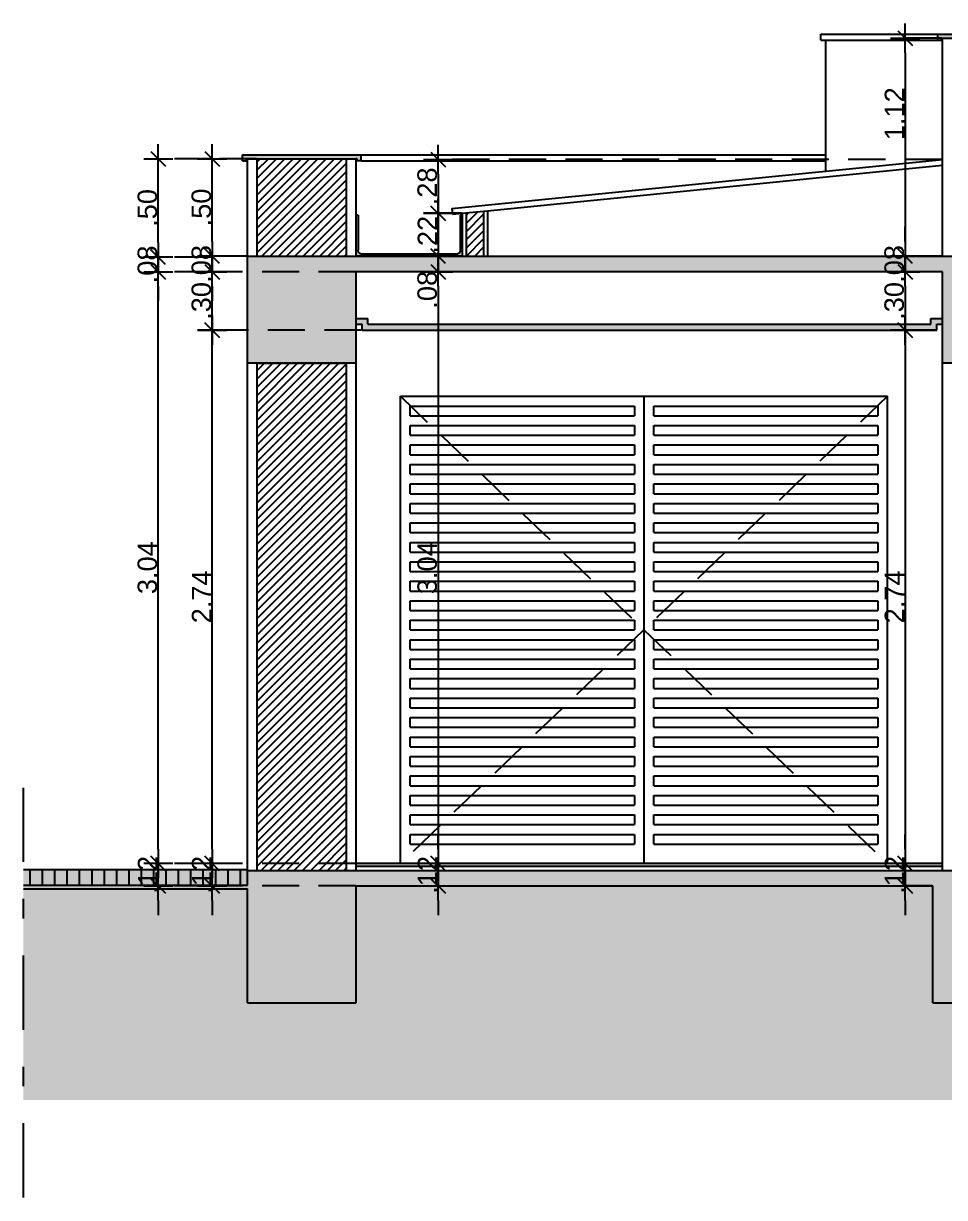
# Model space of a CAD drawing. Header units: millimetres. Extents: x 1999 to 2304, y 1614 to 1800.
# Drawn here: x 2117.6 to 2122.33, y 1614.48 to 1620.51 of the extents above; entities that cross this region are included whole.
import ezdxf

# ---------------------------------------------------------------- set-up
doc = ezdxf.new("R2010")
doc.units = ezdxf.units.MM
doc.header["$LTSCALE"] = 0.03
doc.header["$PDMODE"] = 34
doc.linetypes.add('DASHDOT', pattern=[25.4, 12.7, -6.35, 0, -6.35])
doc.linetypes.add('HIDDEN', pattern=[9.525, 6.35, -3.175])
for name, color, linetype in [('COTA', 250, 'Continuous'), ('PL09', 9, 'Continuous'), ('PL1', 1, 'Continuous'), ('PL2', 2, 'Continuous'), ('PL250', 250, 'Continuous'), ('PL251', 251, 'Continuous'), ('PL3', 3, 'Continuous'), ('PL6', 6, 'Continuous'), ('Projeção', 250, 'HIDDEN')]:
    doc.layers.add(name, color=color, linetype=linetype)
doc.styles.get("Standard").update_dxf_attribs({"font": 'arial.ttf'})
doc.dimstyles.new('TICK01', dxfattribs={"dimscale": 0, "dimtxt": 2, "dimasz": 1.5, "dimexe": 0.18, "dimexo": 0.06, "dimgap": 0.09, "dimtad": 1, "dimzin": 4, "dimdsep": 46, "dimtxsty": 'Standard', "dimblk": 'TICK1', "dimcen": 0.09, "dimclrd": 256, "dimclre": 256, "dimclrt": 4, "dimaunit": 1, "dimadec": 0, "dimazin": 0, "dimtfac": 1, "dimtix": 1, "dimtmove": 2, "dimatfit": 3, "dimldrblk": 'TICK1', "dimfxl": 1, "dimtolj": 1, "dimtzin": 12, "dimarcsym": 0})
pattern_1 = [(50, (-43.847, -21.25554), (0.145747735, -0.0127512684), [0.01524, -0.16764]), (355, (-43.847, -21.25554), (-0.028194737, 0.152845476), [0.012192, -0.134112467]), (100.4514447, (-43.83485, -21.2566), (0.117552998, 0.1400942015), [0.012952007, -0.142472196]), (46.1842, (-43.847, -21.2149), (0.216863233, -0.033633862), [0.02286, -0.25146]), (96.635558, (-43.82893, -21.2177), (0.189923307, 0.1979409), [0.019428019, -0.213708487]), (351.184151, (-43.847, -21.2149), (0.189923307, 0.1979409), [0.018287974, -0.201167786]), (21, (-43.82668, -21.22506), (0.121291513, -0.0818121585), [0.01524, -0.16764]), (326, (-43.82668, -21.22506), (0.049441623, 0.147350373), [0.012192, -0.134112]), (71.451445, (-43.81657, -21.23188), (0.1707331354, 0.065538215), [0.012952007, -0.14247195]), (37.5, (-43.847, -21.25554), (0.0024708826, 0.0676440311), [0, -0.1324864, 0, -0.136144, 0, -0.13462]), (7.5, (-43.847, -21.25554), (0.05345573, 0.0801444599), [0, -0.0776224, 0, -0.1294384, 0, -0.051308]), (327.5, (-43.89231, -21.25554), (0.1084724761, -0.0045829952), [0, -0.0508, 0, -0.158496, 0, -0.210312]), (317.5, (-43.91263, -21.25554), (0.118503345, 0.0203411928), [0, -0.06604, 0, -0.1052576, 0, -0.149352])]

# ---------------------------------------------------------------- blocks, each defined once
blk = doc.blocks.new('TICK1')
for p, q in [((0, 1), (0, -1)), ((-1, 0), (1, 0)), ((0.5, 0.5), (-0.5, -0.5))]:
    blk.add_line(p, q)
blk = doc.blocks.new('*D375')
at = {"layer": 'COTA', "lineweight": -2, "transparency": 16777216}
for p, q in [((2118.5645, 1616.2742), (2118.5645, 1616.3492)), ((2118.5645, 1616.0842), (2118.5645, 1616.1992)), ((2118.5645, 1616.0092), (2118.5645, 1615.9342))]:
    blk.add_line(p, q, dxfattribs=at)
at = {"layer": 'COTA', "linetype": 'HIDDEN', "lineweight": -2, "transparency": 16777216}
for p, q in [((2119.3011, 1616.1992), (2118.5555, 1616.1992)), ((2119.3011, 1616.0842), (2118.5555, 1616.0842))]:
    blk.add_line(p, q, dxfattribs=at)
at = {"layer": 'DEFPOINTS', "color": 0, "transparency": 16777216}
for p in [(2118.5645, 1616.1992), (2119.3041, 1616.1992), (2119.3041, 1616.0842)]:
    blk.add_point(p, dxfattribs=at)
at = {"layer": 'COTA', "lineweight": -2, "transparency": 16777216, "xscale": 0.07500001968783013, "yscale": 0.07500001968783013, "zscale": 0.07500001968783013}
for p, rotation in [((2118.5645, 1616.1992), 270), ((2118.5645, 1616.0842), 90)]:
    blk.add_blockref('TICK1', p, dxfattribs=dict(at, rotation=rotation))
at = {"layer": 'COTA', "color": 4, "transparency": 16777216, "insert": (2118.5098, 1616.1417), "char_height": 0.1, "attachment_point": 5, "rotation": 90}
blk.add_mtext('\\A1;.12', dxfattribs=at)
blk = doc.blocks.new('*D376')
at = {"layer": 'COTA', "linetype": 'HIDDEN', "lineweight": -2, "transparency": 16777216}
for p, q in [((2119.3311, 1618.9392), (2118.5555, 1618.9392)), ((2119.3011, 1616.1992), (2118.5555, 1616.1992))]:
    blk.add_line(p, q, dxfattribs=at)
at = {"layer": 'COTA', "lineweight": -2, "transparency": 16777216}
blk.add_line((2118.5645, 1616.2742), (2118.5645, 1618.8642), dxfattribs=at)
at = {"layer": 'DEFPOINTS', "color": 0, "transparency": 16777216}
for p in [(2118.5645, 1618.9392), (2119.3341, 1618.9392), (2119.3041, 1616.1992)]:
    blk.add_point(p, dxfattribs=at)
at = {"layer": 'COTA', "lineweight": -2, "transparency": 16777216, "xscale": 0.07500001968783013, "yscale": 0.07500001968783013, "zscale": 0.07500001968783013}
for p, rotation in [((2118.5645, 1618.9392), 90), ((2118.5645, 1616.1992), 270)]:
    blk.add_blockref('TICK1', p, dxfattribs=dict(at, rotation=rotation))
at = {"layer": 'COTA', "color": 4, "transparency": 16777216, "insert": (2118.5098, 1617.5692), "char_height": 0.1, "attachment_point": 5, "rotation": 90}
blk.add_mtext('\\A1;2.74', dxfattribs=at)
blk = doc.blocks.new('*D377')
at = {"layer": 'COTA', "linetype": 'HIDDEN', "lineweight": -2, "transparency": 16777216}
for p, q in [((2119.3011, 1619.2392), (2118.5555, 1619.2392)), ((2119.3311, 1618.9392), (2118.5555, 1618.9392))]:
    blk.add_line(p, q, dxfattribs=at)
at = {"layer": 'COTA', "lineweight": -2, "transparency": 16777216}
blk.add_line((2118.5645, 1619.0142), (2118.5645, 1619.1642), dxfattribs=at)
at = {"layer": 'DEFPOINTS', "color": 0, "transparency": 16777216}
for p in [(2118.5645, 1619.2392), (2119.3041, 1619.2392), (2119.3341, 1618.9392)]:
    blk.add_point(p, dxfattribs=at)
at = {"layer": 'COTA', "lineweight": -2, "transparency": 16777216, "xscale": 0.07500001968783013, "yscale": 0.07500001968783013, "zscale": 0.07500001968783013}
for p, rotation in [((2118.5645, 1619.2392), 90), ((2118.5645, 1618.9392), 270)]:
    blk.add_blockref('TICK1', p, dxfattribs=dict(at, rotation=rotation))
at = {"layer": 'COTA', "color": 4, "transparency": 16777216, "insert": (2118.5089, 1619.0892), "char_height": 0.1, "attachment_point": 5, "rotation": 90}
blk.add_mtext('\\A1;.30', dxfattribs=at)
blk = doc.blocks.new('*D378')
at = {"layer": 'COTA', "lineweight": -2, "transparency": 16777216}
for p, q in [((2118.5645, 1619.3942), (2118.5645, 1619.4692)), ((2118.5645, 1619.2392), (2118.5645, 1619.3192)), ((2118.5645, 1619.1642), (2118.5645, 1619.0892))]:
    blk.add_line(p, q, dxfattribs=at)
at = {"layer": 'COTA', "linetype": 'HIDDEN', "lineweight": -2, "transparency": 16777216}
for p, q in [((2118.7421, 1619.3192), (2118.5555, 1619.3192)), ((2119.3011, 1619.2392), (2118.5555, 1619.2392))]:
    blk.add_line(p, q, dxfattribs=at)
at = {"layer": 'DEFPOINTS', "color": 0, "transparency": 16777216}
for p in [(2118.5645, 1619.3192), (2118.7451, 1619.3192), (2119.3041, 1619.2392)]:
    blk.add_point(p, dxfattribs=at)
at = {"layer": 'COTA', "lineweight": -2, "transparency": 16777216, "xscale": 0.07500001968783013, "yscale": 0.07500001968783013, "zscale": 0.07500001968783013}
for p, rotation in [((2118.5645, 1619.3192), 270), ((2118.5645, 1619.2392), 90)]:
    blk.add_blockref('TICK1', p, dxfattribs=dict(at, rotation=rotation))
at = {"layer": 'COTA', "color": 4, "transparency": 16777216, "insert": (2118.5089, 1619.2792), "char_height": 0.1, "attachment_point": 5, "rotation": 90}
blk.add_mtext('\\A1;.08', dxfattribs=at)
blk = doc.blocks.new('*D379')
at = {"layer": 'COTA', "linetype": 'HIDDEN', "lineweight": -2, "transparency": 16777216}
for p, q in [((2118.7921, 1619.8192), (2118.5555, 1619.8192)), ((2118.7421, 1619.3192), (2118.5555, 1619.3192))]:
    blk.add_line(p, q, dxfattribs=at)
at = {"layer": 'COTA', "lineweight": -2, "transparency": 16777216}
blk.add_line((2118.5645, 1619.3942), (2118.5645, 1619.7442), dxfattribs=at)
at = {"layer": 'DEFPOINTS', "color": 0, "transparency": 16777216}
for p in [(2118.5645, 1619.8192), (2118.7951, 1619.8192), (2118.7451, 1619.3192)]:
    blk.add_point(p, dxfattribs=at)
at = {"layer": 'COTA', "lineweight": -2, "transparency": 16777216, "xscale": 0.07500001968783013, "yscale": 0.07500001968783013, "zscale": 0.07500001968783013}
for p, rotation in [((2118.5645, 1619.8192), 90), ((2118.5645, 1619.3192), 270)]:
    blk.add_blockref('TICK1', p, dxfattribs=dict(at, rotation=rotation))
at = {"layer": 'COTA', "color": 4, "transparency": 16777216, "insert": (2118.5089, 1619.5692), "char_height": 0.1, "attachment_point": 5, "rotation": 90}
blk.add_mtext('\\A1;.50', dxfattribs=at)
blk = doc.blocks.new('*D380')
at = {"layer": 'COTA', "lineweight": -2, "transparency": 16777216}
for p, q in [((2118.2873, 1616.2742), (2118.2873, 1616.3492)), ((2118.2873, 1616.0842), (2118.2873, 1616.1992)), ((2118.2873, 1616.0092), (2118.2873, 1615.9342))]:
    blk.add_line(p, q, dxfattribs=at)
at = {"layer": 'COTA', "linetype": 'HIDDEN', "lineweight": -2, "transparency": 16777216}
for p, q in [((2118.5615, 1616.1992), (2118.2783, 1616.1992)), ((2118.5615, 1616.0842), (2118.2783, 1616.0842))]:
    blk.add_line(p, q, dxfattribs=at)
at = {"layer": 'DEFPOINTS', "color": 0, "transparency": 16777216}
for p in [(2118.2873, 1616.1992), (2118.5645, 1616.1992), (2118.5645, 1616.0842)]:
    blk.add_point(p, dxfattribs=at)
at = {"layer": 'COTA', "lineweight": -2, "transparency": 16777216, "xscale": 0.07500001968783013, "yscale": 0.07500001968783013, "zscale": 0.07500001968783013}
for p, rotation in [((2118.2873, 1616.1992), 270), ((2118.2873, 1616.0842), 90)]:
    blk.add_blockref('TICK1', p, dxfattribs=dict(at, rotation=rotation))
at = {"layer": 'COTA', "color": 4, "transparency": 16777216, "insert": (2118.2326, 1616.1417), "char_height": 0.1, "attachment_point": 5, "rotation": 90}
blk.add_mtext('\\A1;.12', dxfattribs=at)
blk = doc.blocks.new('*D381')
at = {"layer": 'COTA', "linetype": 'HIDDEN', "lineweight": -2, "transparency": 16777216}
for p, q in [((2118.5615, 1619.2392), (2118.2783, 1619.2392)), ((2118.5615, 1616.1992), (2118.2783, 1616.1992))]:
    blk.add_line(p, q, dxfattribs=at)
at = {"layer": 'COTA', "lineweight": -2, "transparency": 16777216}
blk.add_line((2118.2873, 1616.2742), (2118.2873, 1619.1642), dxfattribs=at)
at = {"layer": 'DEFPOINTS', "color": 0, "transparency": 16777216}
for p in [(2118.2873, 1619.2392), (2118.5645, 1619.2392), (2118.5645, 1616.1992)]:
    blk.add_point(p, dxfattribs=at)
at = {"layer": 'COTA', "lineweight": -2, "transparency": 16777216, "xscale": 0.07500001968783013, "yscale": 0.07500001968783013, "zscale": 0.07500001968783013}
for p, rotation in [((2118.2873, 1619.2392), 90), ((2118.2873, 1616.1992), 270)]:
    blk.add_blockref('TICK1', p, dxfattribs=dict(at, rotation=rotation))
at = {"layer": 'COTA', "color": 4, "transparency": 16777216, "insert": (2118.2317, 1617.7192), "char_height": 0.1, "attachment_point": 5, "rotation": 90}
blk.add_mtext('\\A1;3.04', dxfattribs=at)
blk = doc.blocks.new('*D382')
at = {"layer": 'COTA', "lineweight": -2, "transparency": 16777216}
for p, q in [((2118.2873, 1619.3892), (2118.2873, 1619.4642)), ((2118.2873, 1619.2392), (2118.2873, 1619.3142)), ((2118.2873, 1619.1642), (2118.2873, 1619.0892))]:
    blk.add_line(p, q, dxfattribs=at)
at = {"layer": 'COTA', "linetype": 'HIDDEN', "lineweight": -2, "transparency": 16777216}
for p, q in [((2118.5615, 1619.3142), (2118.2783, 1619.3142)), ((2118.5615, 1619.2392), (2118.2783, 1619.2392))]:
    blk.add_line(p, q, dxfattribs=at)
at = {"layer": 'DEFPOINTS', "color": 0, "transparency": 16777216}
for p in [(2118.2873, 1619.3142), (2118.5645, 1619.3142), (2118.5645, 1619.2392)]:
    blk.add_point(p, dxfattribs=at)
at = {"layer": 'COTA', "lineweight": -2, "transparency": 16777216, "xscale": 0.07500001968783013, "yscale": 0.07500001968783013, "zscale": 0.07500001968783013}
for p, rotation in [((2118.2873, 1619.3142), 270), ((2118.2873, 1619.2392), 90)]:
    blk.add_blockref('TICK1', p, dxfattribs=dict(at, rotation=rotation))
at = {"layer": 'COTA', "color": 4, "transparency": 16777216, "insert": (2118.2318, 1619.2767), "char_height": 0.1, "attachment_point": 5, "rotation": 90}
blk.add_mtext('\\A1;.08', dxfattribs=at)
blk = doc.blocks.new('*D383')
at = {"layer": 'COTA', "linetype": 'HIDDEN', "lineweight": -2, "transparency": 16777216}
for p, q in [((2118.5615, 1619.8192), (2118.2783, 1619.8192)), ((2118.5615, 1619.3142), (2118.2783, 1619.3142))]:
    blk.add_line(p, q, dxfattribs=at)
at = {"layer": 'COTA', "lineweight": -2, "transparency": 16777216}
blk.add_line((2118.2873, 1619.3892), (2118.2873, 1619.7442), dxfattribs=at)
at = {"layer": 'DEFPOINTS', "color": 0, "transparency": 16777216}
for p in [(2118.2873, 1619.8192), (2118.5645, 1619.8192), (2118.5645, 1619.3142)]:
    blk.add_point(p, dxfattribs=at)
at = {"layer": 'COTA', "lineweight": -2, "transparency": 16777216, "xscale": 0.07500001968783013, "yscale": 0.07500001968783013, "zscale": 0.07500001968783013}
for p, rotation in [((2118.2873, 1619.8192), 90), ((2118.2873, 1619.3142), 270)]:
    blk.add_blockref('TICK1', p, dxfattribs=dict(at, rotation=rotation))
at = {"layer": 'COTA', "color": 4, "transparency": 16777216, "insert": (2118.2318, 1619.5667), "char_height": 0.1, "attachment_point": 5, "rotation": 90}
blk.add_mtext('\\A1;.50', dxfattribs=at)
blk = doc.blocks.new('*D384')
at = {"layer": 'COTA', "linetype": 'HIDDEN', "lineweight": -2, "transparency": 16777216}
for p, q in [((2122.3121, 1619.816), (2119.7153, 1619.816)), ((2119.8451, 1619.5392), (2119.7153, 1619.5392))]:
    blk.add_line(p, q, dxfattribs=at)
at = {"layer": 'COTA', "lineweight": -2, "transparency": 16777216}
blk.add_line((2119.7243, 1619.741), (2119.7243, 1619.6142), dxfattribs=at)
at = {"layer": 'DEFPOINTS', "color": 0, "transparency": 16777216}
for p in [(2122.3151, 1619.816), (2119.7243, 1619.5392), (2119.8481, 1619.5392)]:
    blk.add_point(p, dxfattribs=at)
at = {"layer": 'COTA', "lineweight": -2, "transparency": 16777216, "xscale": 0.07500001968783013, "yscale": 0.07500001968783013, "zscale": 0.07500001968783013}
for p, rotation in [((2119.7243, 1619.816), 90), ((2119.7243, 1619.5392), 270)]:
    blk.add_blockref('TICK1', p, dxfattribs=dict(at, rotation=rotation))
at = {"layer": 'COTA', "color": 4, "transparency": 16777216, "insert": (2119.6688, 1619.6776), "char_height": 0.1, "attachment_point": 5, "rotation": 90}
blk.add_mtext('\\A1;.28', dxfattribs=at)
blk = doc.blocks.new('*D385')
at = {"layer": 'COTA', "linetype": 'HIDDEN', "lineweight": -2, "transparency": 16777216}
for p, q in [((2119.8451, 1619.5392), (2119.7153, 1619.5392)), ((2119.8451, 1619.3192), (2119.7153, 1619.3192))]:
    blk.add_line(p, q, dxfattribs=at)
at = {"layer": 'COTA', "lineweight": -2, "transparency": 16777216}
blk.add_line((2119.7243, 1619.4642), (2119.7243, 1619.3942), dxfattribs=at)
at = {"layer": 'DEFPOINTS', "color": 0, "transparency": 16777216}
for p in [(2119.8481, 1619.5392), (2119.7243, 1619.3192), (2119.8481, 1619.3192)]:
    blk.add_point(p, dxfattribs=at)
at = {"layer": 'COTA', "lineweight": -2, "transparency": 16777216, "xscale": 0.07500001968783013, "yscale": 0.07500001968783013, "zscale": 0.07500001968783013}
for p, rotation in [((2119.7243, 1619.5392), 90), ((2119.7243, 1619.3192), 270)]:
    blk.add_blockref('TICK1', p, dxfattribs=dict(at, rotation=rotation))
at = {"layer": 'COTA', "color": 4, "transparency": 16777216, "insert": (2119.6696, 1619.4292), "char_height": 0.1, "attachment_point": 5, "rotation": 90}
blk.add_mtext('\\A1;.22', dxfattribs=at)
blk = doc.blocks.new('*D386')
at = {"layer": 'COTA', "lineweight": -2, "transparency": 16777216}
for p, q in [((2119.7243, 1619.3942), (2119.7243, 1619.4692)), ((2119.7243, 1619.3192), (2119.7243, 1619.2392)), ((2119.7243, 1619.1642), (2119.7243, 1619.0892))]:
    blk.add_line(p, q, dxfattribs=at)
at = {"layer": 'COTA', "linetype": 'HIDDEN', "lineweight": -2, "transparency": 16777216}
for p, q in [((2119.8451, 1619.3192), (2119.7153, 1619.3192)), ((2119.7273, 1619.2392), (2119.7333, 1619.2392))]:
    blk.add_line(p, q, dxfattribs=at)
at = {"layer": 'DEFPOINTS', "color": 0, "transparency": 16777216}
for p in [(2119.8481, 1619.3192), (2119.7243, 1619.2392), (2119.7243, 1619.2392)]:
    blk.add_point(p, dxfattribs=at)
at = {"layer": 'COTA', "lineweight": -2, "transparency": 16777216, "xscale": 0.07500001968783013, "yscale": 0.07500001968783013, "zscale": 0.07500001968783013}
for p, rotation in [((2119.7243, 1619.3192), 270), ((2119.7243, 1619.2392), 90)]:
    blk.add_blockref('TICK1', p, dxfattribs=dict(at, rotation=rotation))
at = {"layer": 'COTA', "color": 4, "transparency": 16777216, "insert": (2119.6688, 1619.1465), "char_height": 0.1, "attachment_point": 5, "rotation": 90}
blk.add_mtext('\\A1;.08', dxfattribs=at)
blk = doc.blocks.new('*D387')
at = {"layer": 'COTA', "linetype": 'HIDDEN', "lineweight": -2, "transparency": 16777216}
for p, q in [((2119.7273, 1619.2392), (2119.7333, 1619.2392)), ((2119.7273, 1616.1992), (2119.7333, 1616.1992))]:
    blk.add_line(p, q, dxfattribs=at)
at = {"layer": 'COTA', "lineweight": -2, "transparency": 16777216}
blk.add_line((2119.7243, 1619.1642), (2119.7243, 1616.2742), dxfattribs=at)
at = {"layer": 'DEFPOINTS', "color": 0, "transparency": 16777216}
for p in [(2119.7243, 1619.2392), (2119.7243, 1616.1992), (2119.7243, 1616.1992)]:
    blk.add_point(p, dxfattribs=at)
at = {"layer": 'COTA', "lineweight": -2, "transparency": 16777216, "xscale": 0.07500001968783013, "yscale": 0.07500001968783013, "zscale": 0.07500001968783013}
for p, rotation in [((2119.7243, 1619.2392), 90), ((2119.7243, 1616.1992), 270)]:
    blk.add_blockref('TICK1', p, dxfattribs=dict(at, rotation=rotation))
at = {"layer": 'COTA', "color": 4, "transparency": 16777216, "insert": (2119.6687, 1617.7192), "char_height": 0.1, "attachment_point": 5, "rotation": 90}
blk.add_mtext('\\A1;3.04', dxfattribs=at)
blk = doc.blocks.new('*D388')
at = {"layer": 'COTA', "lineweight": -2, "transparency": 16777216}
for p, q in [((2119.7243, 1616.2742), (2119.7243, 1616.3492)), ((2119.7243, 1616.1992), (2119.7243, 1616.0842)), ((2119.7243, 1616.0092), (2119.7243, 1615.9342))]:
    blk.add_line(p, q, dxfattribs=at)
at = {"layer": 'COTA', "linetype": 'HIDDEN', "lineweight": -2, "transparency": 16777216}
for p, q in [((2119.7273, 1616.1992), (2119.7333, 1616.1992)), ((2119.7273, 1616.0842), (2119.7333, 1616.0842))]:
    blk.add_line(p, q, dxfattribs=at)
at = {"layer": 'DEFPOINTS', "color": 0, "transparency": 16777216}
for p in [(2119.7243, 1616.1992), (2119.7243, 1616.0842), (2119.7243, 1616.0842)]:
    blk.add_point(p, dxfattribs=at)
at = {"layer": 'COTA', "lineweight": -2, "transparency": 16777216, "xscale": 0.07500001968783013, "yscale": 0.07500001968783013, "zscale": 0.07500001968783013}
for p, rotation in [((2119.7243, 1616.1992), 270), ((2119.7243, 1616.0842), 90)]:
    blk.add_blockref('TICK1', p, dxfattribs=dict(at, rotation=rotation))
at = {"layer": 'COTA', "color": 4, "transparency": 16777216, "insert": (2119.6696, 1616.1417), "char_height": 0.1, "attachment_point": 5, "rotation": 90}
blk.add_mtext('\\A1;.12', dxfattribs=at)
blk = doc.blocks.new('*D389')
at = {"layer": 'COTA', "linetype": 'HIDDEN', "lineweight": -2, "transparency": 16777216}
for p, q in [((2122.3121, 1620.4392), (2122.1137, 1620.4392)), ((2122.3121, 1619.3192), (2122.1137, 1619.3192))]:
    blk.add_line(p, q, dxfattribs=at)
at = {"layer": 'COTA', "lineweight": -2, "transparency": 16777216}
blk.add_line((2122.1227, 1620.3642), (2122.1227, 1619.3942), dxfattribs=at)
at = {"layer": 'DEFPOINTS', "color": 0, "transparency": 16777216}
for p in [(2122.3151, 1620.4392), (2122.1227, 1619.3192), (2122.3151, 1619.3192)]:
    blk.add_point(p, dxfattribs=at)
at = {"layer": 'COTA', "lineweight": -2, "transparency": 16777216, "xscale": 0.07500001968783013, "yscale": 0.07500001968783013, "zscale": 0.07500001968783013}
for p, rotation in [((2122.1227, 1620.4392), 90), ((2122.1227, 1619.3192), 270)]:
    blk.add_blockref('TICK1', p, dxfattribs=dict(at, rotation=rotation))
at = {"layer": 'COTA', "color": 4, "transparency": 16777216, "insert": (2122.068, 1620.0507), "char_height": 0.1, "attachment_point": 5, "rotation": 90}
blk.add_mtext('\\A1;1.12', dxfattribs=at)
blk = doc.blocks.new('*D390')
at = {"layer": 'COTA', "lineweight": -2, "transparency": 16777216}
for p, q in [((2122.1227, 1619.3942), (2122.1227, 1619.4692)), ((2122.1227, 1619.3192), (2122.1227, 1619.2392)), ((2122.1227, 1619.1642), (2122.1227, 1619.0892))]:
    blk.add_line(p, q, dxfattribs=at)
at = {"layer": 'COTA', "linetype": 'HIDDEN', "lineweight": -2, "transparency": 16777216}
for p, q in [((2122.3121, 1619.3192), (2122.1137, 1619.3192)), ((2122.3121, 1619.2392), (2122.1137, 1619.2392))]:
    blk.add_line(p, q, dxfattribs=at)
at = {"layer": 'DEFPOINTS', "color": 0, "transparency": 16777216}
for p in [(2122.3151, 1619.3192), (2122.1227, 1619.2392), (2122.3151, 1619.2392)]:
    blk.add_point(p, dxfattribs=at)
at = {"layer": 'COTA', "lineweight": -2, "transparency": 16777216, "xscale": 0.07500001968783013, "yscale": 0.07500001968783013, "zscale": 0.07500001968783013}
for p, rotation in [((2122.1227, 1619.3192), 270), ((2122.1227, 1619.2392), 90)]:
    blk.add_blockref('TICK1', p, dxfattribs=dict(at, rotation=rotation))
at = {"layer": 'COTA', "color": 4, "transparency": 16777216, "insert": (2122.0671, 1619.2792), "char_height": 0.1, "attachment_point": 5, "rotation": 90}
blk.add_mtext('\\A1;.08', dxfattribs=at)
blk = doc.blocks.new('*D391')
at = {"layer": 'COTA', "linetype": 'HIDDEN', "lineweight": -2, "transparency": 16777216}
for p, q in [((2122.3121, 1619.2392), (2122.1137, 1619.2392)), ((2122.2821, 1618.9392), (2122.1137, 1618.9392))]:
    blk.add_line(p, q, dxfattribs=at)
at = {"layer": 'COTA', "lineweight": -2, "transparency": 16777216}
blk.add_line((2122.1227, 1619.1642), (2122.1227, 1619.0142), dxfattribs=at)
at = {"layer": 'DEFPOINTS', "color": 0, "transparency": 16777216}
for p in [(2122.3151, 1619.2392), (2122.1227, 1618.9392), (2122.2851, 1618.9392)]:
    blk.add_point(p, dxfattribs=at)
at = {"layer": 'COTA', "lineweight": -2, "transparency": 16777216, "xscale": 0.07500001968783013, "yscale": 0.07500001968783013, "zscale": 0.07500001968783013}
for p, rotation in [((2122.1227, 1619.2392), 90), ((2122.1227, 1618.9392), 270)]:
    blk.add_blockref('TICK1', p, dxfattribs=dict(at, rotation=rotation))
at = {"layer": 'COTA', "color": 4, "transparency": 16777216, "insert": (2122.0671, 1619.0892), "char_height": 0.1, "attachment_point": 5, "rotation": 90}
blk.add_mtext('\\A1;.30', dxfattribs=at)
blk = doc.blocks.new('*D392')
at = {"layer": 'COTA', "linetype": 'HIDDEN', "lineweight": -2, "transparency": 16777216}
for p, q in [((2122.2821, 1618.9392), (2122.1137, 1618.9392)), ((2122.3121, 1616.1992), (2122.1137, 1616.1992))]:
    blk.add_line(p, q, dxfattribs=at)
at = {"layer": 'COTA', "lineweight": -2, "transparency": 16777216}
blk.add_line((2122.1227, 1618.8642), (2122.1227, 1616.2742), dxfattribs=at)
at = {"layer": 'DEFPOINTS', "color": 0, "transparency": 16777216}
for p in [(2122.2851, 1618.9392), (2122.1227, 1616.1992), (2122.3151, 1616.1992)]:
    blk.add_point(p, dxfattribs=at)
at = {"layer": 'COTA', "lineweight": -2, "transparency": 16777216, "xscale": 0.07500001968783013, "yscale": 0.07500001968783013, "zscale": 0.07500001968783013}
for p, rotation in [((2122.1227, 1618.9392), 90), ((2122.1227, 1616.1992), 270)]:
    blk.add_blockref('TICK1', p, dxfattribs=dict(at, rotation=rotation))
at = {"layer": 'COTA', "color": 4, "transparency": 16777216, "insert": (2122.068, 1617.5692), "char_height": 0.1, "attachment_point": 5, "rotation": 90}
blk.add_mtext('\\A1;2.74', dxfattribs=at)
blk = doc.blocks.new('*D393')
at = {"layer": 'COTA', "lineweight": -2, "transparency": 16777216}
for p, q in [((2122.1227, 1616.2742), (2122.1227, 1616.3492)), ((2122.1227, 1616.1992), (2122.1227, 1616.0842)), ((2122.1227, 1616.0092), (2122.1227, 1615.9342))]:
    blk.add_line(p, q, dxfattribs=at)
at = {"layer": 'COTA', "linetype": 'HIDDEN', "lineweight": -2, "transparency": 16777216}
for p, q in [((2122.3121, 1616.1992), (2122.1137, 1616.1992)), ((2122.2621, 1616.0842), (2122.1137, 1616.0842))]:
    blk.add_line(p, q, dxfattribs=at)
at = {"layer": 'DEFPOINTS', "color": 0, "transparency": 16777216}
for p in [(2122.3151, 1616.1992), (2122.1227, 1616.0842), (2122.2651, 1616.0842)]:
    blk.add_point(p, dxfattribs=at)
at = {"layer": 'COTA', "lineweight": -2, "transparency": 16777216, "xscale": 0.07500001968783013, "yscale": 0.07500001968783013, "zscale": 0.07500001968783013}
for p, rotation in [((2122.1227, 1616.1992), 270), ((2122.1227, 1616.0842), 90)]:
    blk.add_blockref('TICK1', p, dxfattribs=dict(at, rotation=rotation))
at = {"layer": 'COTA', "color": 4, "transparency": 16777216, "insert": (2122.068, 1616.1417), "char_height": 0.1, "attachment_point": 5, "rotation": 90}
blk.add_mtext('\\A1;.12', dxfattribs=at)

msp = doc.modelspace()

# ---------------------------------------------------------------- hatches: boundary and pattern name
at = {"layer": 'PL09'}
h = msp.add_hatch(color=256, dxfattribs=at)
h.dxf.hatch_style = 1
h.paths.add_polyline_path([(2122.5171, 1620.4592), (2122.2901, 1620.4592), (2122.2901, 1620.4292), (2122.3101, 1620.4292), (2122.3101, 1620.4392), (2122.3151, 1620.4392), (2122.4651, 1620.4392), (2122.4971, 1620.4392), (2122.4971, 1620.4292), (2122.5171, 1620.4292)])
h = msp.add_hatch(color=256, dxfattribs=at)
h.dxf.hatch_style = 1
h.paths.add_polyline_path([(2122.2851, 1618.9692), (2122.3151, 1618.9692), (2122.3151, 1618.9997), (2122.2551, 1618.9997), (2122.2551, 1618.9692), (2119.3641, 1618.9692), (2119.3641, 1618.9992), (2119.3041, 1618.9992), (2119.3041, 1618.9692), (2119.3341, 1618.9692), (2119.3341, 1618.9392), (2122.2851, 1618.9392)])
h = msp.add_hatch(color=256, dxfattribs=at)
h.dxf.hatch_style = 1
h.paths.add_polyline_path([(2118.7451, 1616.1692), (2117.5951, 1616.1692), (2117.5951, 1616.0892), (2118.7451, 1616.0892)])
h = msp.add_hatch(color=256, dxfattribs=at)
h.dxf.hatch_style = 1
h.paths.add_polyline_path([(2122.3151, 1616.1992), (2119.3041, 1616.1992), (2119.3041, 1616.1842), (2122.3151, 1616.1842)])
at = {"layer": 'PL2'}
h = msp.add_hatch(color=251, dxfattribs=at)
h.dxf.hatch_style = 1
h.paths.add_polyline_path([(2119.3291, 1619.8392), (2118.7201, 1619.8392), (2118.7201, 1619.8092), (2118.7401, 1619.8092), (2118.7401, 1619.8192), (2118.7451, 1619.8192), (2119.3041, 1619.8192), (2119.3091, 1619.8192), (2119.3091, 1619.8092), (2119.3291, 1619.8092)])
h = msp.add_hatch(dxfattribs=at)
h.set_pattern_fill('_USER', color=251, scale=0.03, angle=45, pattern_type=0)
h.set_pattern_definition([(45, (-43.846998, -21.03554), (-0.02121320344, 0.02121320344), [])])
h.paths.add_polyline_path([(2119.2541, 1619.8192), (2118.7951, 1619.8192), (2118.7951, 1619.3192), (2119.2541, 1619.3192)])
h = msp.add_hatch(dxfattribs=at)
h.set_pattern_fill('_USER', color=251, scale=0.03, angle=45, pattern_type=0)
h.set_pattern_definition([(45, (-6.529664, -21.25554), (-0.02121320344, 0.02121320344), [])])
h.paths.add_polyline_path([(2119.9581, 1619.5502), (2119.8681, 1619.5412), (2119.8681, 1619.3192), (2119.9581, 1619.3192)])
h = msp.add_hatch(color=251, dxfattribs=at)
h.dxf.hatch_style = 1
h.paths.add_polyline_path([(2119.8481, 1619.5292), (2119.8381, 1619.5292), (2119.8381, 1619.3492, -0.414214), (2119.8181, 1619.3292), (2119.3341, 1619.3292, -0.414214), (2119.3141, 1619.3492), (2119.3141, 1619.5292), (2119.3041, 1619.5292), (2119.3041, 1619.3192), (2119.8481, 1619.3192)])
h = msp.add_hatch(dxfattribs=at)
h.set_pattern_fill('_USER', color=251, scale=0.03, angle=45, pattern_type=0)
h.set_pattern_definition([(45, (-50.413998, -22.90554), (-0.02121320344, 0.02121320344), [])])
h.paths.add_polyline_path([(2119.2541, 1618.7692), (2118.7951, 1618.7692), (2118.7951, 1616.1642), (2119.2541, 1616.1642)])
at = {"layer": 'PL251'}
h = msp.add_hatch(dxfattribs=at)
h.set_pattern_fill('AR-CONC', color=256, scale=0.0008)
h.set_pattern_definition(pattern_1)
h.paths.add_polyline_path([(2129.8906, 1619.2392), (2129.8906, 1619.3192), (2118.7451, 1619.3192), (2118.7451, 1619.2392), (2118.7451, 1618.7692), (2119.3041, 1618.7692), (2119.3041, 1619.2392), (2122.3151, 1619.2392), (2122.3151, 1618.7692), (2122.4921, 1618.7692), (2122.4921, 1619.2392), (2123.9921, 1619.2392), (2123.9921, 1618.7692), (2124.1421, 1618.7692), (2124.1421, 1619.2392), (2125.3421, 1619.2392), (2125.3421, 1618.7692), (2125.4721, 1618.7692), (2125.4721, 1619.2392), (2129.3191, 1619.2392), (2129.3191, 1618.7692), (2129.4691, 1618.7692), (2129.4691, 1619.2392)])
h = msp.add_hatch(dxfattribs=at)
h.set_pattern_fill('ANSI31', color=256, scale=0.02, angle=45)
h.set_pattern_definition([(90, (-43.847, -21.25554), (-0.0635, 7e-18), [])])
h.paths.add_polyline_path([(2118.7451, 1616.1692), (2117.5951, 1616.1692), (2117.5951, 1616.0892), (2118.7451, 1616.0892)])
h = msp.add_hatch(dxfattribs=at)
h.set_pattern_fill('AR-CONC', color=256, scale=0.0008)
h.set_pattern_definition(pattern_1)
h.paths.add_polyline_path([(2129.8906, 1616.0842), (2129.8906, 1616.1642), (2118.7451, 1616.1642), (2118.7451, 1616.0892), (2117.5951, 1616.0892), (2117.5951, 1616.0692), (2118.7451, 1616.0692), (2118.7451, 1615.4842), (2119.3041, 1615.4842), (2119.3041, 1616.0842), (2122.2651, 1616.0842), (2122.2651, 1615.4842), (2122.5421, 1615.4842), (2122.5421, 1616.0842), (2123.9421, 1616.0842), (2123.9421, 1615.4842), (2124.1921, 1615.4842), (2124.1921, 1616.0842), (2125.2921, 1616.0842), (2125.2921, 1615.4842), (2125.5221, 1615.4842), (2125.5221, 1616.0842), (2129.2691, 1616.0842), (2129.2691, 1615.4842), (2129.5191, 1615.4842), (2129.5191, 1616.0842)])
h = msp.add_hatch(dxfattribs=at)
h.set_pattern_fill('EARTH', color=256, scale=0.03, angle=45)
h.set_pattern_definition([(45, (-43.847, -21.25554), (0, 0.269407684), [0.1905, -0.1905]), (45, (-43.89751, -21.20503), (0, 0.269407684), [0.1905, -0.1905]), (45, (-43.94803, -21.15451), (0, 0.269407684), [0.1905, -0.1905]), (135, (-43.94803, -21.12084), (-0.269407684, 0), [0.1905, -0.1905]), (135, (-43.89751, -21.07032), (-0.269407684, 0), [0.1905, -0.1905]), (135, (-43.847, -21.0198), (-0.269407684, 0), [0.1905, -0.1905])])
h.paths.add_polyline_path([(2129.8906, 1614.9842), (2129.8906, 1616.0842), (2129.5191, 1616.0842), (2129.5191, 1615.4842), (2129.2691, 1615.4842), (2129.2691, 1616.0842), (2125.5221, 1616.0842), (2125.5221, 1615.4842), (2125.2921, 1615.4842), (2125.2921, 1616.0842), (2124.1921, 1616.0842), (2124.1921, 1615.4842), (2123.9421, 1615.4842), (2123.9421, 1616.0842), (2122.5421, 1616.0842), (2122.5421, 1615.4842), (2122.2651, 1615.4842), (2122.2651, 1616.0842), (2119.3041, 1616.0842), (2119.3041, 1615.4842), (2118.7451, 1615.4842), (2118.7451, 1616.0692), (2117.5951, 1616.0692), (2117.5951, 1614.9842)])

# ---------------------------------------------------------------- linework, layer by layer
at = {"color": 5, "linetype": 'DASHDOT'}
msp.add_line((2117.5951, 1614.4842), (2117.5951, 1616.6692), dxfattribs=at)
at = {"layer": 'PL1'}
for p, q in [((2117.5951, 1616.0692), (2118.7451, 1616.0692)), ((2118.7451, 1615.4842), (2118.7451, 1616.0692)), ((2119.3041, 1615.4842), (2119.3041, 1616.0842)), ((2119.3041, 1616.0842), (2122.2651, 1616.0842)), ((2122.2651, 1615.4842), (2122.2651, 1616.0842)), ((2118.7451, 1615.4842), (2119.3041, 1615.4842)), ((2122.2651, 1615.4842), (2122.5421, 1615.4842))]:
    msp.add_line(p, q, dxfattribs=at)
at = {"layer": 'PL2'}
for p, q in [((2122.3151, 1619.3192), (2122.3151, 1620.4392)), ((2118.7451, 1619.8192), (2119.3041, 1619.8192)), ((2118.7451, 1619.3192), (2118.7451, 1619.8192)), ((2118.7451, 1619.8192), (2119.3041, 1619.8192)), ((2118.7451, 1619.8192), (2119.3041, 1619.8192)), ((2119.3041, 1619.3192), (2119.3041, 1619.8192)), ((2119.8481, 1619.5392), (2119.9781, 1619.5522)), ((2119.8481, 1619.5392), (2119.8481, 1619.3192)), ((2119.9781, 1619.5522), (2119.9781, 1619.3192)), ((2118.7451, 1619.3192), (2129.8906, 1619.3192)), ((2118.7451, 1619.2392), (2118.7451, 1619.3192)), ((2118.7451, 1616.0892), (2118.7451, 1619.2392)), ((2119.3041, 1616.1642), (2119.3041, 1619.2392)), ((2122.3151, 1619.2392), (2119.3041, 1619.2392)), ((2122.3151, 1616.1642), (2122.3151, 1619.2392)), ((2119.3041, 1618.7692), (2118.7451, 1618.7692)), ((2122.4921, 1618.7692), (2122.3151, 1618.7692)), ((2122.4921, 1618.7692), (2122.3151, 1618.7692)), ((2118.7451, 1616.1642), (2129.8906, 1616.1642)), ((2122.3151, 1616.1842), (2119.3041, 1616.1842)), ((2117.5951, 1616.0892), (2118.7451, 1616.0892))]:
    msp.add_line(p, q, dxfattribs=at)
at = {"layer": 'PL2', "color": 6}
for p, q in [((2119.8681, 1619.5412), (2119.8681, 1619.3192)), ((2119.9581, 1619.5502), (2119.9581, 1619.3192))]:
    msp.add_line(p, q, dxfattribs=at)
at = {"layer": 'PL250'}
for p, q in [((2119.3291, 1619.8392), (2121.7151, 1619.8392)), ((2119.3291, 1619.8092), (2121.7151, 1619.8092)), ((2119.5316, 1618.5992), (2122.0316, 1618.5992)), ((2119.5316, 1616.1992), (2119.5316, 1618.5992)), ((2120.7816, 1618.5992), (2120.7816, 1616.1992)), ((2120.8316, 1618.5997), (2120.8316, 1618.5992)), ((2122.0316, 1616.1992), (2122.0316, 1618.5992)), ((2119.5816, 1618.5492), (2120.7321, 1618.5492)), ((2119.5816, 1618.4992), (2119.5816, 1618.5492)), ((2120.7321, 1618.5492), (2120.7321, 1618.4992)), ((2120.8316, 1618.5492), (2121.9821, 1618.5492)), ((2120.8316, 1618.4992), (2120.8316, 1618.5492)), ((2121.9821, 1618.5492), (2121.9821, 1618.4992)), ((2119.5816, 1618.4992), (2120.7321, 1618.4992)), ((2120.8316, 1618.4992), (2121.9821, 1618.4992)), ((2119.5816, 1618.4492), (2120.7321, 1618.4492)), ((2119.5816, 1618.3992), (2119.5816, 1618.4492)), ((2119.5816, 1618.3992), (2120.7321, 1618.3992)), ((2120.7321, 1618.4492), (2120.7321, 1618.3992)), ((2120.8316, 1618.4492), (2121.9821, 1618.4492)), ((2120.8316, 1618.3992), (2120.8316, 1618.4492)), ((2120.8316, 1618.3992), (2121.9821, 1618.3992)), ((2121.9821, 1618.4492), (2121.9821, 1618.3992)), ((2119.5816, 1618.3492), (2120.7321, 1618.3492)), ((2119.5816, 1618.2992), (2119.5816, 1618.3492)), ((2120.7321, 1618.3492), (2120.7321, 1618.2992)), ((2120.8316, 1618.3492), (2121.9821, 1618.3492)), ((2120.8316, 1618.2992), (2120.8316, 1618.3492)), ((2121.9821, 1618.3492), (2121.9821, 1618.2992)), ((2119.5816, 1618.2992), (2120.7321, 1618.2992)), ((2120.8316, 1618.2992), (2121.9821, 1618.2992)), ((2119.5816, 1618.2492), (2120.7321, 1618.2492)), ((2119.5816, 1618.1992), (2119.5816, 1618.2492)), ((2120.7321, 1618.2492), (2120.7321, 1618.1992)), ((2120.8316, 1618.2492), (2121.9821, 1618.2492)), ((2120.8316, 1618.1992), (2120.8316, 1618.2492)), ((2121.9821, 1618.2492), (2121.9821, 1618.1992)), ((2119.5816, 1618.1992), (2120.7321, 1618.1992)), ((2120.8316, 1618.1992), (2121.9821, 1618.1992)), ((2119.5816, 1618.1492), (2120.7321, 1618.1492)), ((2119.5816, 1618.0992), (2119.5816, 1618.1492)), ((2119.5816, 1618.0992), (2120.7321, 1618.0992)), ((2120.7321, 1618.1492), (2120.7321, 1618.0992)), ((2120.8316, 1618.1492), (2121.9821, 1618.1492)), ((2120.8316, 1618.0992), (2120.8316, 1618.1492)), ((2120.8316, 1618.0992), (2121.9821, 1618.0992)), ((2121.9821, 1618.1492), (2121.9821, 1618.0992)), ((2119.5816, 1618.0492), (2120.7321, 1618.0492)), ((2119.5816, 1617.9992), (2119.5816, 1618.0492)), ((2120.7321, 1618.0492), (2120.7321, 1617.9992)), ((2120.8316, 1618.0492), (2121.9821, 1618.0492)), ((2120.8316, 1617.9992), (2120.8316, 1618.0492)), ((2121.9821, 1618.0492), (2121.9821, 1617.9992)), ((2119.5816, 1617.9992), (2120.7321, 1617.9992)), ((2120.8316, 1617.9992), (2121.9821, 1617.9992)), ((2119.5816, 1617.9492), (2120.7321, 1617.9492)), ((2119.5816, 1617.8992), (2119.5816, 1617.9492)), ((2120.7321, 1617.9492), (2120.7321, 1617.8992)), ((2120.8316, 1617.9492), (2121.9821, 1617.9492)), ((2120.8316, 1617.8992), (2120.8316, 1617.9492)), ((2121.9821, 1617.9492), (2121.9821, 1617.8992)), ((2119.5816, 1617.8992), (2120.7321, 1617.8992)), ((2119.5816, 1617.8492), (2120.7321, 1617.8492)), ((2119.5816, 1617.7992), (2119.5816, 1617.8492)), ((2120.7321, 1617.8492), (2120.7321, 1617.7992)), ((2120.8316, 1617.8992), (2121.9821, 1617.8992)), ((2120.8316, 1617.8492), (2121.9821, 1617.8492)), ((2120.8316, 1617.7992), (2120.8316, 1617.8492)), ((2121.9821, 1617.8492), (2121.9821, 1617.7992)), ((2119.5816, 1617.7992), (2120.7321, 1617.7992)), ((2120.8316, 1617.7992), (2121.9821, 1617.7992)), ((2119.5816, 1617.7492), (2120.7321, 1617.7492)), ((2119.5816, 1617.6992), (2119.5816, 1617.7492)), ((2120.7321, 1617.7492), (2120.7321, 1617.6992)), ((2120.8316, 1617.7492), (2121.9821, 1617.7492)), ((2120.8316, 1617.6992), (2120.8316, 1617.7492)), ((2121.9821, 1617.7492), (2121.9821, 1617.6992)), ((2119.5816, 1617.6992), (2120.7321, 1617.6992)), ((2120.8316, 1617.6992), (2121.9821, 1617.6992)), ((2119.5816, 1617.6492), (2120.7321, 1617.6492)), ((2119.5816, 1617.5992), (2119.5816, 1617.6492)), ((2120.7321, 1617.6492), (2120.7321, 1617.5992)), ((2120.8316, 1617.6492), (2121.9821, 1617.6492)), ((2120.8316, 1617.5992), (2120.8316, 1617.6492)), ((2121.9821, 1617.6492), (2121.9821, 1617.5992)), ((2119.5816, 1617.5992), (2120.7321, 1617.5992)), ((2119.5816, 1617.5492), (2120.7321, 1617.5492)), ((2119.5816, 1617.4992), (2119.5816, 1617.5492)), ((2120.7321, 1617.5492), (2120.7321, 1617.4992)), ((2120.8316, 1617.5992), (2121.9821, 1617.5992)), ((2120.8316, 1617.5492), (2121.9821, 1617.5492)), ((2120.8316, 1617.4992), (2120.8316, 1617.5492)), ((2121.9821, 1617.5492), (2121.9821, 1617.4992)), ((2119.5816, 1617.4992), (2120.7321, 1617.4992)), ((2120.8316, 1617.4992), (2121.9821, 1617.4992)), ((2119.5816, 1617.4492), (2120.7321, 1617.4492)), ((2119.5816, 1617.3992), (2119.5816, 1617.4492)), ((2120.7321, 1617.4492), (2120.7321, 1617.3992)), ((2120.8316, 1617.4492), (2121.9821, 1617.4492)), ((2120.8316, 1617.3992), (2120.8316, 1617.4492)), ((2121.9821, 1617.4492), (2121.9821, 1617.3992)), ((2119.5816, 1617.3992), (2120.7321, 1617.3992)), ((2120.8316, 1617.3992), (2121.9821, 1617.3992)), ((2119.5816, 1617.3492), (2120.7321, 1617.3492)), ((2119.5816, 1617.2992), (2119.5816, 1617.3492)), ((2120.7321, 1617.3492), (2120.7321, 1617.2992)), ((2120.8316, 1617.3492), (2121.9821, 1617.3492)), ((2120.8316, 1617.2992), (2120.8316, 1617.3492)), ((2121.9821, 1617.3492), (2121.9821, 1617.2992)), ((2119.5816, 1617.2992), (2120.7321, 1617.2992)), ((2119.5816, 1617.2492), (2120.7321, 1617.2492)), ((2119.5816, 1617.1992), (2119.5816, 1617.2492)), ((2120.7321, 1617.2492), (2120.7321, 1617.1992)), ((2120.8316, 1617.2992), (2121.9821, 1617.2992)), ((2120.8316, 1617.2492), (2121.9821, 1617.2492)), ((2120.8316, 1617.1992), (2120.8316, 1617.2492)), ((2121.9821, 1617.2492), (2121.9821, 1617.1992)), ((2119.5816, 1617.1992), (2120.7321, 1617.1992)), ((2120.8316, 1617.1992), (2121.9821, 1617.1992)), ((2119.5816, 1617.1492), (2120.7321, 1617.1492)), ((2119.5816, 1617.0992), (2119.5816, 1617.1492)), ((2120.7321, 1617.1492), (2120.7321, 1617.0992)), ((2120.8316, 1617.1492), (2121.9821, 1617.1492)), ((2120.8316, 1617.0992), (2120.8316, 1617.1492)), ((2121.9821, 1617.1492), (2121.9821, 1617.0992)), ((2119.5816, 1617.0992), (2120.7321, 1617.0992)), ((2120.8316, 1617.0992), (2121.9821, 1617.0992)), ((2119.5816, 1617.0492), (2120.7321, 1617.0492)), ((2119.5816, 1616.9992), (2119.5816, 1617.0492)), ((2120.7321, 1617.0492), (2120.7321, 1616.9992)), ((2120.8316, 1617.0492), (2121.9821, 1617.0492)), ((2120.8316, 1616.9992), (2120.8316, 1617.0492)), ((2121.9821, 1617.0492), (2121.9821, 1616.9992)), ((2119.5816, 1616.9992), (2120.7321, 1616.9992)), ((2119.5816, 1616.9492), (2120.7321, 1616.9492)), ((2119.5816, 1616.8992), (2119.5816, 1616.9492)), ((2120.7321, 1616.9492), (2120.7321, 1616.8992)), ((2120.8316, 1616.9992), (2121.9821, 1616.9992)), ((2120.8316, 1616.9492), (2121.9821, 1616.9492)), ((2120.8316, 1616.8992), (2120.8316, 1616.9492)), ((2121.9821, 1616.9492), (2121.9821, 1616.8992)), ((2119.5816, 1616.8992), (2120.7321, 1616.8992)), ((2120.8316, 1616.8992), (2121.9821, 1616.8992)), ((2119.5816, 1616.8492), (2120.7321, 1616.8492)), ((2119.5816, 1616.7992), (2119.5816, 1616.8492)), ((2120.7321, 1616.8492), (2120.7321, 1616.7992)), ((2120.8316, 1616.8492), (2121.9821, 1616.8492)), ((2120.8316, 1616.7992), (2120.8316, 1616.8492)), ((2121.9821, 1616.8492), (2121.9821, 1616.7992)), ((2119.5816, 1616.7992), (2120.7321, 1616.7992)), ((2120.8316, 1616.7992), (2121.9821, 1616.7992)), ((2119.5816, 1616.7492), (2120.7321, 1616.7492)), ((2119.5816, 1616.6992), (2119.5816, 1616.7492)), ((2120.7321, 1616.7492), (2120.7321, 1616.6992)), ((2120.8316, 1616.7492), (2121.9821, 1616.7492)), ((2120.8316, 1616.6992), (2120.8316, 1616.7492)), ((2121.9821, 1616.7492), (2121.9821, 1616.6992)), ((2119.5816, 1616.6992), (2120.7321, 1616.6992)), ((2119.5816, 1616.6492), (2120.7321, 1616.6492)), ((2119.5816, 1616.5992), (2119.5816, 1616.6492)), ((2120.7321, 1616.6492), (2120.7321, 1616.5992)), ((2120.8316, 1616.6992), (2121.9821, 1616.6992)), ((2120.8316, 1616.6492), (2121.9821, 1616.6492)), ((2120.8316, 1616.5992), (2120.8316, 1616.6492)), ((2121.9821, 1616.6492), (2121.9821, 1616.5992)), ((2119.5816, 1616.5992), (2120.7321, 1616.5992)), ((2120.8316, 1616.5992), (2121.9821, 1616.5992)), ((2119.5816, 1616.5492), (2120.7321, 1616.5492)), ((2119.5816, 1616.4992), (2119.5816, 1616.5492)), ((2120.7321, 1616.5492), (2120.7321, 1616.4992)), ((2120.8316, 1616.5492), (2121.9821, 1616.5492)), ((2120.8316, 1616.4992), (2120.8316, 1616.5492)), ((2121.9821, 1616.5492), (2121.9821, 1616.4992)), ((2119.5816, 1616.4992), (2120.7321, 1616.4992)), ((2120.8316, 1616.4992), (2121.9821, 1616.4992)), ((2119.5816, 1616.4492), (2120.7321, 1616.4492)), ((2119.5816, 1616.3992), (2119.5816, 1616.4492)), ((2120.7321, 1616.4492), (2120.7321, 1616.3992)), ((2120.8316, 1616.4492), (2121.9821, 1616.4492)), ((2120.8316, 1616.3992), (2120.8316, 1616.4492)), ((2121.9821, 1616.4492), (2121.9821, 1616.3992)), ((2119.5816, 1616.3992), (2120.7321, 1616.3992)), ((2119.5816, 1616.3492), (2120.7321, 1616.3492)), ((2119.5816, 1616.2992), (2119.5816, 1616.3492)), ((2120.7321, 1616.3492), (2120.7321, 1616.2992)), ((2120.8316, 1616.3992), (2121.9821, 1616.3992)), ((2120.8316, 1616.3492), (2121.9821, 1616.3492)), ((2120.8316, 1616.2992), (2120.8316, 1616.3492)), ((2121.9821, 1616.3492), (2121.9821, 1616.2992)), ((2119.5816, 1616.2992), (2120.7321, 1616.2992)), ((2120.8316, 1616.2992), (2121.9821, 1616.2992))]:
    msp.add_line(p, q, dxfattribs=at)
at = {"layer": 'PL3'}
for p, q in [((2122.2901, 1620.4592), (2122.5171, 1620.4592)), ((2122.2901, 1620.4292), (2122.2901, 1620.4592)), ((2122.2901, 1620.4292), (2122.3101, 1620.4292)), ((2122.3101, 1620.4392), (2122.3151, 1620.4392)), ((2122.3101, 1620.4292), (2122.3101, 1620.4392)), ((2122.3151, 1620.4392), (2122.4971, 1620.4392)), ((2118.7201, 1619.8392), (2119.3291, 1619.8392)), ((2118.7201, 1619.8092), (2118.7201, 1619.8392)), ((2119.3291, 1619.8092), (2119.3291, 1619.8392)), ((2118.7201, 1619.8092), (2118.7401, 1619.8092)), ((2118.7401, 1619.8192), (2118.7451, 1619.8192)), ((2118.7401, 1619.8092), (2118.7401, 1619.8192)), ((2119.3091, 1619.8192), (2119.3041, 1619.8192)), ((2119.3091, 1619.8092), (2119.3091, 1619.8192)), ((2119.3291, 1619.8092), (2119.3091, 1619.8092)), ((2119.7951, 1619.564), (2122.3151, 1619.816)), ((2119.9781, 1619.5522), (2122.3151, 1619.7859)), ((2119.7951, 1619.564), (2119.7981, 1619.5342)), ((2119.7981, 1619.5342), (2119.8481, 1619.5392)), ((2119.3141, 1619.5292), (2119.3041, 1619.5292)), ((2119.3041, 1619.3192), (2119.3041, 1619.5292)), ((2119.3141, 1619.5292), (2119.3141, 1619.3492)), ((2119.8381, 1619.5292), (2119.8381, 1619.3492)), ((2119.8481, 1619.5292), (2119.8381, 1619.5292)), ((2119.8481, 1619.5292), (2119.8481, 1619.3192)), ((2119.8481, 1619.3192), (2119.3041, 1619.3192)), ((2119.3341, 1619.3292), (2119.8181, 1619.3292)), ((2119.3041, 1618.9992), (2119.3641, 1618.9992)), ((2119.3641, 1618.9692), (2119.3641, 1618.9992)), ((2122.2551, 1618.9692), (2122.2551, 1618.9997)), ((2122.2551, 1618.9997), (2122.3151, 1618.9997)), ((2119.3041, 1618.9692), (2119.3341, 1618.9692)), ((2119.3341, 1618.9392), (2119.3341, 1618.9692)), ((2119.3341, 1618.9392), (2122.2851, 1618.9392)), ((2119.3641, 1618.9692), (2122.2551, 1618.9692)), ((2122.2851, 1618.9392), (2122.2851, 1618.9692)), ((2122.2851, 1618.9692), (2122.3151, 1618.9692)), ((2117.5951, 1616.1692), (2118.7451, 1616.1692)), ((2122.3151, 1616.1992), (2119.3041, 1616.1992))]:
    msp.add_line(p, q, dxfattribs=at)
for points in [[(2119.8181, 1619.3292), (2119.3341, 1619.3292, -0.414214), (2119.3141, 1619.3492)], [(2119.8381, 1619.3492), (2119.8381, 1619.3492, -0.414214), (2119.8181, 1619.3292)]]:
    msp.add_lwpolyline(points, format="xyb", dxfattribs=at)
at = {"layer": 'PL6'}
for p, q in [((2121.6901, 1620.4592), (2122.2901, 1620.4592)), ((2121.6901, 1620.4292), (2121.6901, 1620.4592)), ((2121.6901, 1620.4292), (2122.3151, 1620.4287)), ((2121.7151, 1619.756), (2121.7151, 1620.4292)), ((2118.7951, 1619.3192), (2118.7951, 1619.8192)), ((2119.2541, 1619.3192), (2119.2541, 1619.8192)), ((2118.7951, 1616.1642), (2118.7951, 1618.7692)), ((2118.7951, 1618.7692), (2119.2541, 1618.7692)), ((2119.2541, 1616.1642), (2119.2541, 1618.7692))]:
    msp.add_line(p, q, dxfattribs=at)
at = {"layer": 'Projeção'}
for points in [[(2119.5316, 1618.5992), (2120.7816, 1617.3992), (2119.5316, 1616.1992)], [(2122.0316, 1618.5992), (2120.7816, 1617.3992), (2122.0316, 1616.1992)]]:
    msp.add_lwpolyline(points, dxfattribs=at)

# ---------------------------------------------------------------- dimensions: what is measured, and where the dimension line sits
at = {"layer": 'COTA'}
for base, p1, p2, picture, middle in [((2122.1227, 1619.3192), (2122.3151, 1620.4392), (2122.3151, 1619.3192), '*D389', (2122.068, 1620.0507)), ((2119.7243, 1619.2392), (2119.8481, 1619.3192), (2119.7243, 1619.2392), '*D386', (2119.6688, 1619.1465))]:
    dim = msp.add_linear_dim(base=base, p1=p1, p2=p2, angle=90, dimstyle='TICK01', override={"dimscale": 0.05}, dxfattribs=at)
    dim.commit()
    dim.dimension.update_dxf_attribs({"geometry": picture, "text_midpoint": middle, "dimtype": 160})
for base, p1, p2, picture, middle in [((2118.28730858, 1619.81916547), (2118.56446454, 1619.31416549), (2118.56446454, 1619.81916547), '*D383', (2118.23175127, 1619.56666548)), ((2118.5645, 1619.8192), (2118.7451, 1619.3192), (2118.7951, 1619.8192), '*D379', (2118.5089, 1619.5692)), ((2119.7243, 1619.5392), (2122.3151, 1619.816), (2119.8481, 1619.5392), '*D384', (2119.6688, 1619.6776)), ((2119.7243, 1619.3192), (2119.8481, 1619.5392), (2119.8481, 1619.3192), '*D385', (2119.6696, 1619.4292)), ((2118.28730858, 1619.31416549), (2118.56446454, 1619.23916547), (2118.56446454, 1619.31416549), '*D382', (2118.23175127, 1619.27666548)), ((2118.5645, 1619.3192), (2119.3041, 1619.2392), (2118.7451, 1619.3192), '*D378', (2118.5089, 1619.2792)), ((2122.1227, 1619.2392), (2122.3151, 1619.3192), (2122.3151, 1619.2392), '*D390', (2122.0671, 1619.2792)), ((2118.2873, 1619.2392), (2118.5645, 1616.1992), (2118.5645, 1619.2392), '*D381', (2118.2317, 1617.7192)), ((2118.5645, 1619.2392), (2119.3341, 1618.9392), (2119.3041, 1619.2392), '*D377', (2118.5089, 1619.0892)), ((2119.7243, 1616.1992), (2119.7243, 1619.2392), (2119.7243, 1616.1992), '*D387', (2119.6687, 1617.7192)), ((2122.1227, 1618.9392), (2122.3151, 1619.2392), (2122.2851, 1618.9392), '*D391', (2122.0671, 1619.0892)), ((2118.5645, 1618.9392), (2119.3041, 1616.1992), (2119.3341, 1618.9392), '*D376', (2118.5098, 1617.5692)), ((2122.1227, 1616.1992), (2122.2851, 1618.9392), (2122.3151, 1616.1992), '*D392', (2122.068, 1617.5692)), ((2118.2873085824, 1616.1991654724), (2118.564464539, 1616.0841654724), (2118.564464539, 1616.1991654724), '*D380', (2118.2326039295, 1616.1416654724)), ((2118.564464539, 1616.1991654724), (2119.3040563614, 1616.0841654724), (2119.3040563614, 1616.1991654724), '*D375', (2118.5097598862, 1616.1416654724)), ((2119.7243212269, 1616.0841654724), (2119.7243212269, 1616.1991654724), (2119.7243212269, 1616.0841654724), '*D388', (2119.6696165741, 1616.1416654724)), ((2122.1226656754, 1616.0841654724), (2122.3150563614, 1616.1991654724), (2122.2650563614, 1616.0841654724), '*D393', (2122.0679610225, 1616.1416654724))]:
    dim = msp.add_linear_dim(base=base, p1=p1, p2=p2, angle=90, dimstyle='TICK01', override={"dimscale": 0.05}, dxfattribs=at)
    dim.commit()
    dim.dimension.update_dxf_attribs({"geometry": picture, "text_midpoint": middle})

doc.saveas('drawing.dxf')
